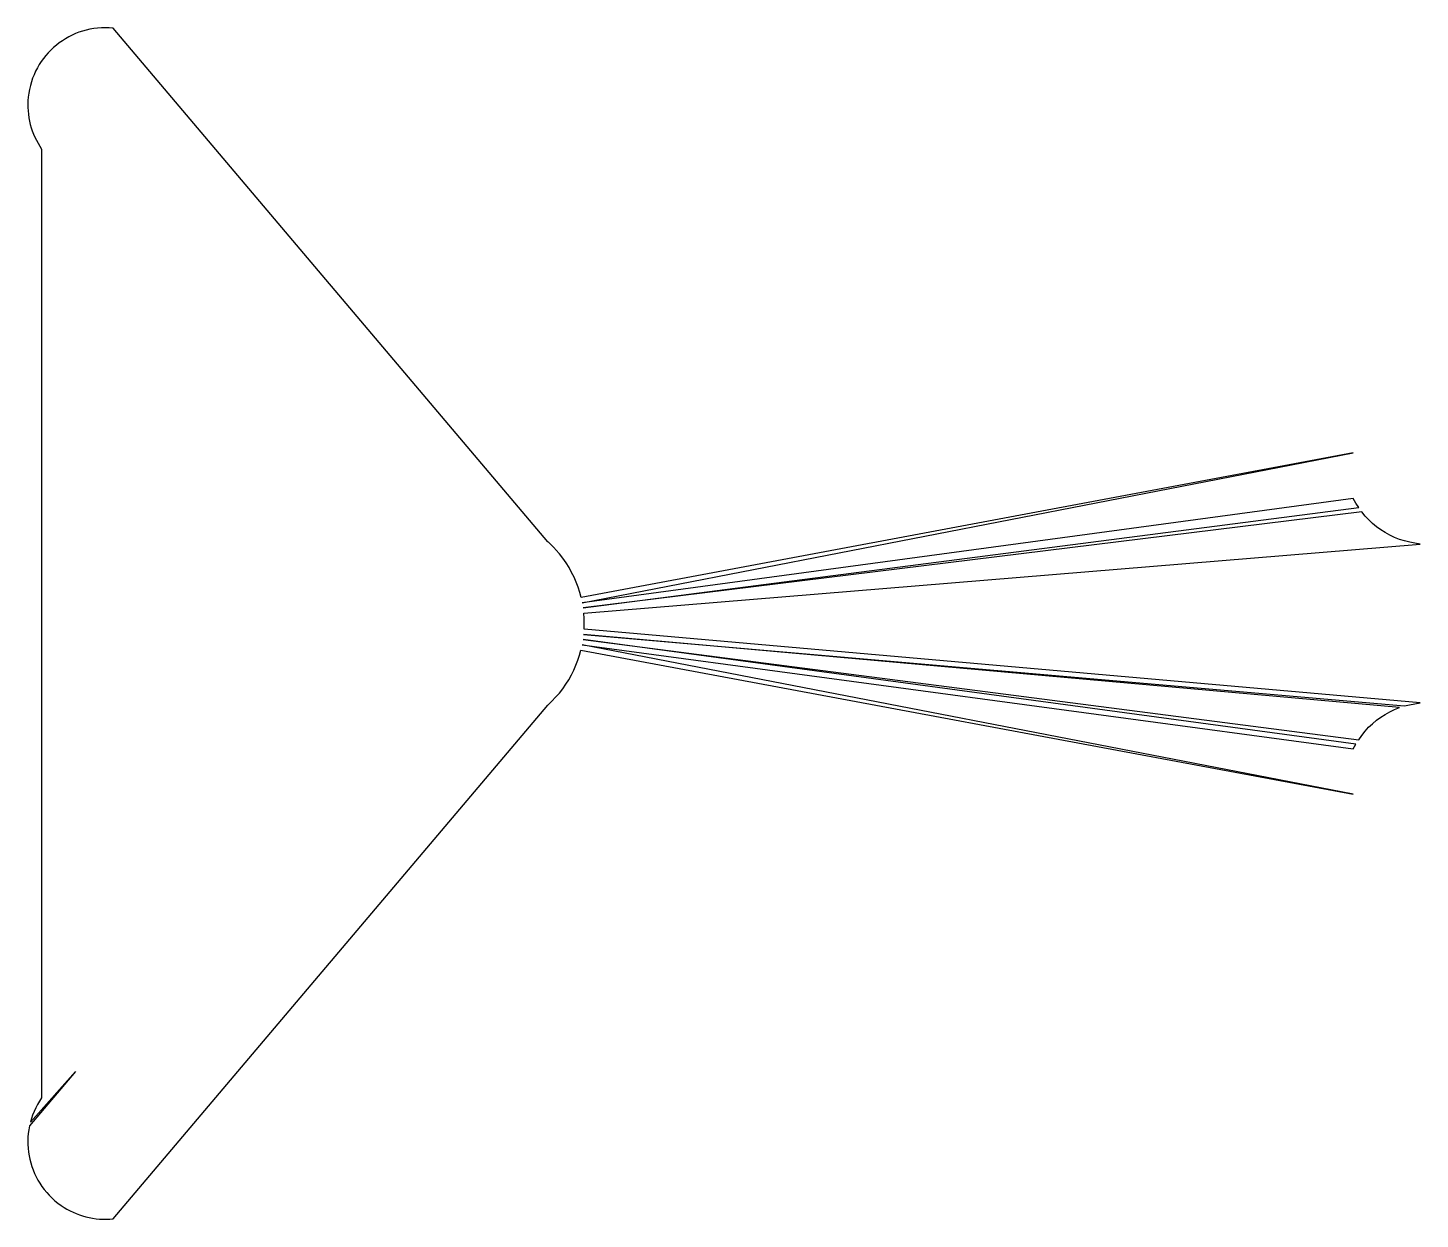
# Model space of a CAD drawing. Header units: metres. Extents: x 0 to 486, y 191 to 607.
import ezdxf

# ---------------------------------------------------------------- set-up
doc = ezdxf.new("R2010")
doc.units = ezdxf.units.M

msp = doc.modelspace()

# ---------------------------------------------------------------- linework, layer by layer
at = {"layer": 'BODY_OUTLINE'}
msp.add_lwpolyline([(4.82, 232.97), (4.82, 232.97), (4.1, 231.8), (3.41, 230.61), (2.76, 229.41), (2.16, 228.18), (1.66, 226.95), (1.23, 225.69), (0.87, 224.41), (16.7, 242.12), (0.57, 223.11), (0.33, 221.82), (0.16, 220.52), (0.05, 219.22), (0, 217.91), (0.02, 216.61), (0.09, 215.32), (0.23, 214.02), (0.43, 212.74), (0.7, 211.47), (1.02, 210.21), (1.4, 208.97), (1.84, 207.75), (2.35, 206.54), (2.91, 205.36), (3.53, 204.2), (4.2, 203.08), (4.94, 201.97), (5.73, 200.9), (6.58, 199.88), (7.47, 198.89), (8.45, 197.93), (9.47, 197.01), (10.53, 196.14), (11.64, 195.34), (12.64, 194.67), (13.67, 194.06), (14.73, 193.49), (15.81, 192.96), (16.91, 192.49), (18.02, 192.07), (19.15, 191.7), (20.3, 191.37), (21.46, 191.1), (22.64, 190.87), (23.82, 190.7), (25, 190.6), (26.2, 190.55), (27.4, 190.56), (28.6, 190.6), (29.8, 190.66), (181.69, 370.15), (183.06, 371.55), (184.41, 372.96), (185.71, 374.42), (186.93, 375.93), (188.02, 377.47), (189.03, 379.08), (189.95, 380.73), (190.79, 382.44), (191.53, 384.15), (192.19, 385.89), (192.77, 387.66), (193.26, 389.45), (463.07, 339.12), (193.67, 391.26), (463.07, 354.9), (463.07, 354.9), (464.04, 356.51), (193.98, 393.08), (465.03, 358.09), (466.09, 359.63), (467.23, 361.09), (468.46, 362.44), (469.8, 363.7), (471.22, 364.88), (472.71, 365.97), (474.26, 366.97), (475.87, 367.88), (477.52, 368.68), (479.23, 369.34), (194.21, 394.92), (481, 369.89), (482.82, 370.32), (484.65, 370.69), (486.49, 371.01), (194.34, 396.76), (194.39, 398.61), (194.36, 400.46), (194.23, 402.3), (486.49, 426.44), (484.66, 426.77), (482.84, 427.14), (481.04, 427.58), (479.27, 428.12), (477.57, 428.78), (475.92, 429.57), (474.32, 430.47), (472.78, 431.46), (471.28, 432.54), (469.86, 433.7), (468.52, 434.95), (467.28, 436.28), (466.13, 437.72), (194.01, 404.14), (465.06, 439.24), (464.05, 440.8), (463.07, 442.38), (463.07, 442.38), (193.71, 405.98), (463.07, 458.33), (193.32, 407.8), (192.84, 409.6), (192.27, 411.37), (191.6, 413.15), (190.85, 414.89), (190.01, 416.58), (189.09, 418.24), (188.06, 419.9), (186.94, 421.5), (185.74, 423.04), (184.47, 424.52), (184.31, 424.7), (184.14, 424.89), (183.97, 425.07), (183.8, 425.24), (183.63, 425.42), (183.46, 425.6), (183.29, 425.77), (183.12, 425.95), (182.94, 426.12), (182.77, 426.29), (182.59, 426.46), (182.41, 426.63), (182.24, 426.8), (182.06, 426.97), (181.87, 427.14), (181.69, 427.3), (181.69, 427.3), (29.8, 606.79), (29.8, 606.79), (28.43, 606.85), (27.06, 606.89), (25.69, 606.88), (24.32, 606.8), (23, 606.65), (21.69, 606.42), (20.39, 606.12), (19.11, 605.75), (17.87, 605.33), (16.65, 604.86), (15.45, 604.33), (14.29, 603.74), (13.16, 603.1), (12.06, 602.4), (11, 601.66), (9.97, 600.86), (8.98, 600.02), (8.04, 599.12), (7.13, 598.19), (6.28, 597.21), (5.46, 596.19), (4.7, 595.13), (3.99, 594.03), (3.33, 592.9), (2.72, 591.72), (2.16, 590.5), (1.67, 589.27), (1.24, 588.01), (0.87, 586.69), (0.56, 585.35), (0.31, 584), (0.14, 582.64), (0.05, 581.44), (0, 580.24), (0.01, 579.04), (0.08, 577.84), (0.2, 576.66), (0.36, 575.48), (0.59, 574.31), (0.85, 573.14), (1.17, 571.99), (1.54, 570.86), (1.96, 569.74), (2.44, 568.65), (2.98, 567.58), (3.57, 566.54), (4.19, 565.51), (4.82, 564.48), (4.82, 564.48)], close=True, dxfattribs=at)

doc.saveas('drawing.dxf')
